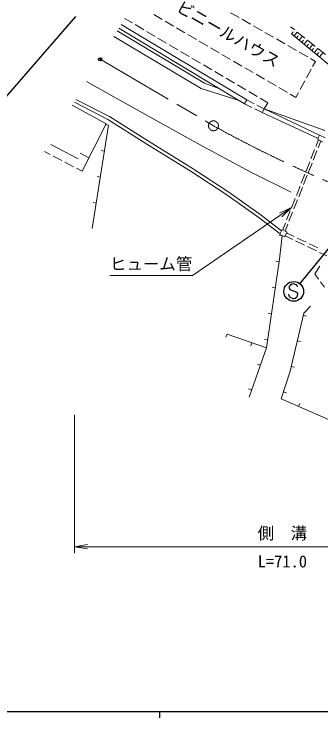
# Model space of a CAD drawing. Units: millimetres, scale not verified. Extents: x 40000 to 680000, y 20000 to 380000.
# Drawn here: x 345957 to 392498, y 204000 to 310866 of the extents above; entities that cross this region are included whole.
import ezdxf
from ezdxf.enums import TextEntityAlignment as Align

# ---------------------------------------------------------------- set-up
doc = ezdxf.new("R2010")
doc.units = ezdxf.units.MM
doc.header["$LTSCALE"] = 1000
doc.header["$PDMODE"] = 32
doc.header["$PDSIZE"] = 500
doc.linetypes.add('CHAIN', pattern=[18.5, 12, -1.5, 3.5, -1.5])
for name, color, linetype, lineweight in [('M-BMK', 2, 'CHAIN', 13), ('M-STR-HTXT', 7, 'Continuous', 13), ('M-STR-STRC', 7, 'Continuous', 25), ('M-TTL-BAND', 7, 'Continuous', 25), ('M-WORK', 1, 'Continuous', 13)]:
    doc.layers.add(name, color=color, linetype=linetype, lineweight=lineweight)
doc.layers.add('M-OTRS', color=6, linetype='Continuous')
doc.styles.add('ＭＳ ゴシック', font='')
doc.styles.get('ＭＳ ゴシック').set_extended_font_data('MS Gothic')

# ---------------------------------------------------------------- blocks, each defined once
blk = doc.blocks.new('open_arrow')
at = {"color": 0, "linetype": 'Continuous', "lineweight": -2}
blk.add_lwpolyline([(7.5, 1.25), (0, 0), (7.5, -1.25)], dxfattribs=at)

msp = doc.modelspace()

# ---------------------------------------------------------------- linework, layer by layer
at = {"layer": 'M-BMK'}
msp.add_line((358992, 303996), (376198, 293904), dxfattribs=at)
msp.add_circle((376198, 293904), 750, dxfattribs=at)
msp.add_arc((472661, 469103), 200000, 241.1631, 248.56298, dxfattribs=at)
at = {"layer": 'M-OTRS'}
msp.add_point((358992, 303996), dxfattribs=at)
at = {"layer": 'M-STR-HTXT'}
for p, q in [((355107, 250000), (355107, 229000)), ((355107, 230000), (418293, 230000))]:
    msp.add_line(p, q, dxfattribs=at)
msp.add_lwpolyline([(388046, 281491), (372997, 271183), (360497, 271183)], dxfattribs=at)
at = {"layer": 'M-STR-STRC'}
for p, q in [((320032, 269853), (355323, 310492)), ((389319, 269933), (397402, 279844)), ((387695, 269492), (387671, 269322)), ((387671, 269322), (387799, 269048)), ((387888, 269700), (387695, 269492)), ((388084, 269839), (387888, 269700)), ((388333, 269889), (388084, 269839)), ((388507, 269865), (388333, 269889)), ((388723, 269756), (388507, 269865)), ((388888, 269644), (388723, 269756)), ((388940, 269477), (388888, 269644)), ((387674, 268159), (387616, 268324)), ((387799, 269048), (388026, 268938)), ((388026, 268938), (388824, 268655)), ((388824, 268655), (388944, 268396)), ((388944, 268396), (388900, 268055)), ((387801, 267893), (387674, 268159)), ((387955, 267783), (387801, 267893)), ((388175, 267670), (387955, 267783)), ((388355, 267645), (388175, 267670)), ((388606, 267688), (388355, 267645)), ((388794, 267832), (388606, 267688)), ((388900, 268055), (388794, 267832))]:
    msp.add_line(p, q, dxfattribs=at)
msp.add_circle((388381, 268762), 1500, dxfattribs=at)
at = {"layer": 'M-TTL-BAND'}
for p, q in [((40000, 205000), (579000, 205000)), ((368000, 205000), (368000, 204000))]:
    msp.add_line(p, q, dxfattribs=at)
at = {"layer": 'M-WORK'}
for p, q in [((380103, 310327), (378803, 311074)), ((362726, 310200), (363895, 309511)), ((367129, 310798), (368424, 310041)), ((381838, 309331), (380537, 310078)), ((362186, 309304), (381278, 297825)), ((364326, 309258), (365618, 308496)), ((368855, 309789), (370151, 309032)), ((383572, 308335), (382271, 309082)), ((387907, 308944), (388521, 308453)), ((361594, 308320), (374832, 300358)), ((361825, 308704), (380917, 297225)), ((366049, 308242), (367342, 307481)), ((370582, 308780), (371878, 308024)), ((385307, 307339), (384006, 308086)), ((398434, 299259), (388047, 307888)), ((388050, 307886), (388289, 308173)), ((388435, 307567), (388912, 308141)), ((388912, 308141), (390084, 307205)), ((374339, 299581), (361083, 307472)), ((367772, 307227), (369065, 306466)), ((372309, 307771), (373604, 307015)), ((374036, 306763), (375331, 306006)), ((387041, 306343), (385740, 307090)), ((388819, 307247), (389064, 307542)), ((389204, 306928), (389693, 307517)), ((389588, 306608), (389839, 306910)), ((389973, 306289), (390475, 306892)), ((390474, 306892), (391646, 305956)), ((369496, 306212), (370788, 305451)), ((375763, 305754), (377058, 304997)), ((388775, 305347), (387474, 306094)), ((390358, 305969), (390615, 306278)), ((390742, 305650), (391256, 306268)), ((391127, 305330), (391390, 305647)), ((391511, 305011), (392037, 305644)), ((392037, 305644), (393209, 304708)), ((371219, 305197), (372511, 304436)), ((377490, 304745), (378785, 303988)), ((390510, 304351), (389209, 305098)), ((391896, 304691), (392165, 305015)), ((392281, 304372), (392819, 305019)), ((372942, 304182), (374234, 303420)), ((379217, 303736), (380512, 302979)), ((391661, 303690), (390943, 304102)), ((391246, 302925), (391661, 303690)), ((374665, 303167), (375958, 302405)), ((380944, 302727), (382239, 301971)), ((390292, 301167), (391007, 302486)), ((376388, 302151), (377681, 301390)), ((382671, 301718), (383966, 300962)), ((356950, 300604), (361424, 298108)), ((374832, 300358), (376998, 299581)), ((378112, 301136), (379404, 300375)), ((384398, 300710), (385693, 299953)), ((389338, 299410), (390053, 300728)), ((379953, 297805), (374339, 299581)), ((379835, 300121), (381127, 299360)), ((386125, 299701), (387420, 298944)), ((381558, 299106), (382850, 298345)), ((387852, 298692), (388684, 298205)), ((388684, 298205), (389099, 298970)), ((355107, 297474), (360200, 294866)), ((355335, 297919), (360449, 295300)), ((361424, 298108), (368046, 294394)), ((380917, 297225), (381278, 297825)), ((380917, 297225), (382022, 296692)), ((381278, 297825), (382357, 297260)), ((383281, 298091), (384451, 297402)), ((384451, 297402), (383879, 296464)), ((354791, 297015), (359916, 294187)), ((382472, 296475), (383577, 295942)), ((382800, 297028), (383879, 296464)), ((383577, 295942), (383879, 296464)), ((383879, 296464), (392306, 292483)), ((383879, 296464), (393104, 293201)), ((360449, 295300), (366350, 291550)), ((392063, 291996), (383577, 295942)), ((359916, 294187), (356297, 287006)), ((360290, 294015), (357819, 278302)), ((360290, 294015), (359796, 294092)), ((360200, 294866), (366085, 291126)), ((368046, 294394), (374613, 290735)), ((391729, 290751), (392137, 291776)), ((392306, 292483), (391989, 291849)), ((391989, 291849), (392806, 291441)), ((393123, 292074), (392306, 292483)), ((355684, 288863), (351509, 291085)), ((366085, 291126), (372833, 286962)), ((366350, 291550), (373101, 287385)), ((374613, 290735), (381884, 286842)), ((392086, 290568), (392496, 291596)), ((351439, 289545), (350569, 290000)), ((357310, 289017), (355971, 289725)), ((359668, 290063), (359174, 290141)), ((390990, 288893), (391544, 290287)), ((391347, 288709), (391902, 290103)), ((353211, 288619), (351882, 289314)), ((354984, 287692), (353654, 288387)), ((390251, 287035), (390805, 288428)), ((390608, 286851), (391162, 288245)), ((356297, 287006), (355427, 287461)), ((372833, 286962), (378247, 283439)), ((373101, 287385), (378530, 283851)), ((381884, 286842), (388005, 283840)), ((389511, 285176), (390066, 286570)), ((359047, 286112), (358553, 286190)), ((389869, 284992), (390423, 286386)), ((388772, 283318), (389327, 284712)), ((389130, 283134), (389684, 284528)), ((378247, 283439), (383116, 279916)), ((378530, 283851), (383413, 280318)), ((358426, 282160), (357932, 282238)), ((388033, 281460), (388587, 282853)), ((388390, 281276), (388945, 282670)), ((383413, 280318), (386532, 277955)), ((387294, 279601), (387848, 280995)), ((387651, 279417), (388205, 280811)), ((383116, 279916), (386295, 277507)), ((386701, 278112), (387109, 279137)), ((387057, 277924), (387466, 278953)), ((386254, 277429), (386634, 278148)), ((386634, 278148), (387375, 277756)), ((386597, 277247), (386100, 277299)), ((386994, 277037), (386254, 277429)), ((387375, 277756), (386994, 277037)), ((387070, 277181), (388216, 276632)), ((387304, 277623), (388441, 277079)), ((388891, 276863), (390244, 276215)), ((388667, 276416), (390019, 275768)), ((390695, 275999), (392048, 275351)), ((390470, 275552), (391823, 274904)), ((392274, 274688), (393419, 274139)), ((386163, 273271), (385668, 273344)), ((391558, 271416), (392348, 272571)), ((392156, 270606), (391558, 271416)), ((385581, 269314), (385086, 269386)), ((393051, 269393), (392453, 270204)), ((384998, 265356), (384504, 265429)), ((389811, 265137), (390297, 265023)), ((378254, 262264), (378089, 261792)), ((378254, 262264), (384236, 260174)), ((382030, 260945), (381865, 260473)), ((384416, 261399), (383922, 261472)), ((388897, 261243), (389384, 261129)), ((383327, 257566), (382855, 257731)), ((387984, 257348), (388471, 257234)), ((382010, 253789), (381538, 253954)), ((386815, 253525), (387291, 253372)), ((389101, 251305), (389300, 251763))]:
    msp.add_line(p, q, dxfattribs=at)
for points in [[(386597, 277247), (386218, 273647), (384236, 260174), (381622, 252677)], [(396436, 248113), (386469, 252450), (387819, 256644), (389887, 265463), (390937, 266513)]]:
    msp.add_lwpolyline(points, dxfattribs=at)

# ---------------------------------------------------------------- block references
at = {"layer": 'M-STR-HTXT', "xscale": 267, "yscale": 267, "rotation": 214.4}
msp.add_blockref('open_arrow', (388046, 281491), dxfattribs=at)
at = {"layer": 'M-STR-HTXT', "xscale": 267, "yscale": 267}
msp.add_blockref('open_arrow', (355107, 230000), dxfattribs=at)

# ---------------------------------------------------------------- texts
at = {"layer": 'M-STR-HTXT', "style": 'ＭＳ ゴシック'}
for s, p in [('ヒューム管', (366747, 272933)), ('側\u3000溝', (386652, 232049))]:
    msp.add_text(s, height=1833, dxfattribs=at).set_placement(p, align=Align.MIDDLE_CENTER)
msp.add_text('L=71.0', height=1833, dxfattribs=at).set_placement((386652, 226297), align=Align.BOTTOM_CENTER)
at = {"layer": 'M-WORK', "style": 'ＭＳ ゴシック'}
msp.add_text('ビニールハウス', height=1833, rotation=330.132, dxfattribs=at).set_placement((378464, 307853), align=Align.MIDDLE_CENTER)

doc.saveas('drawing.dxf')
